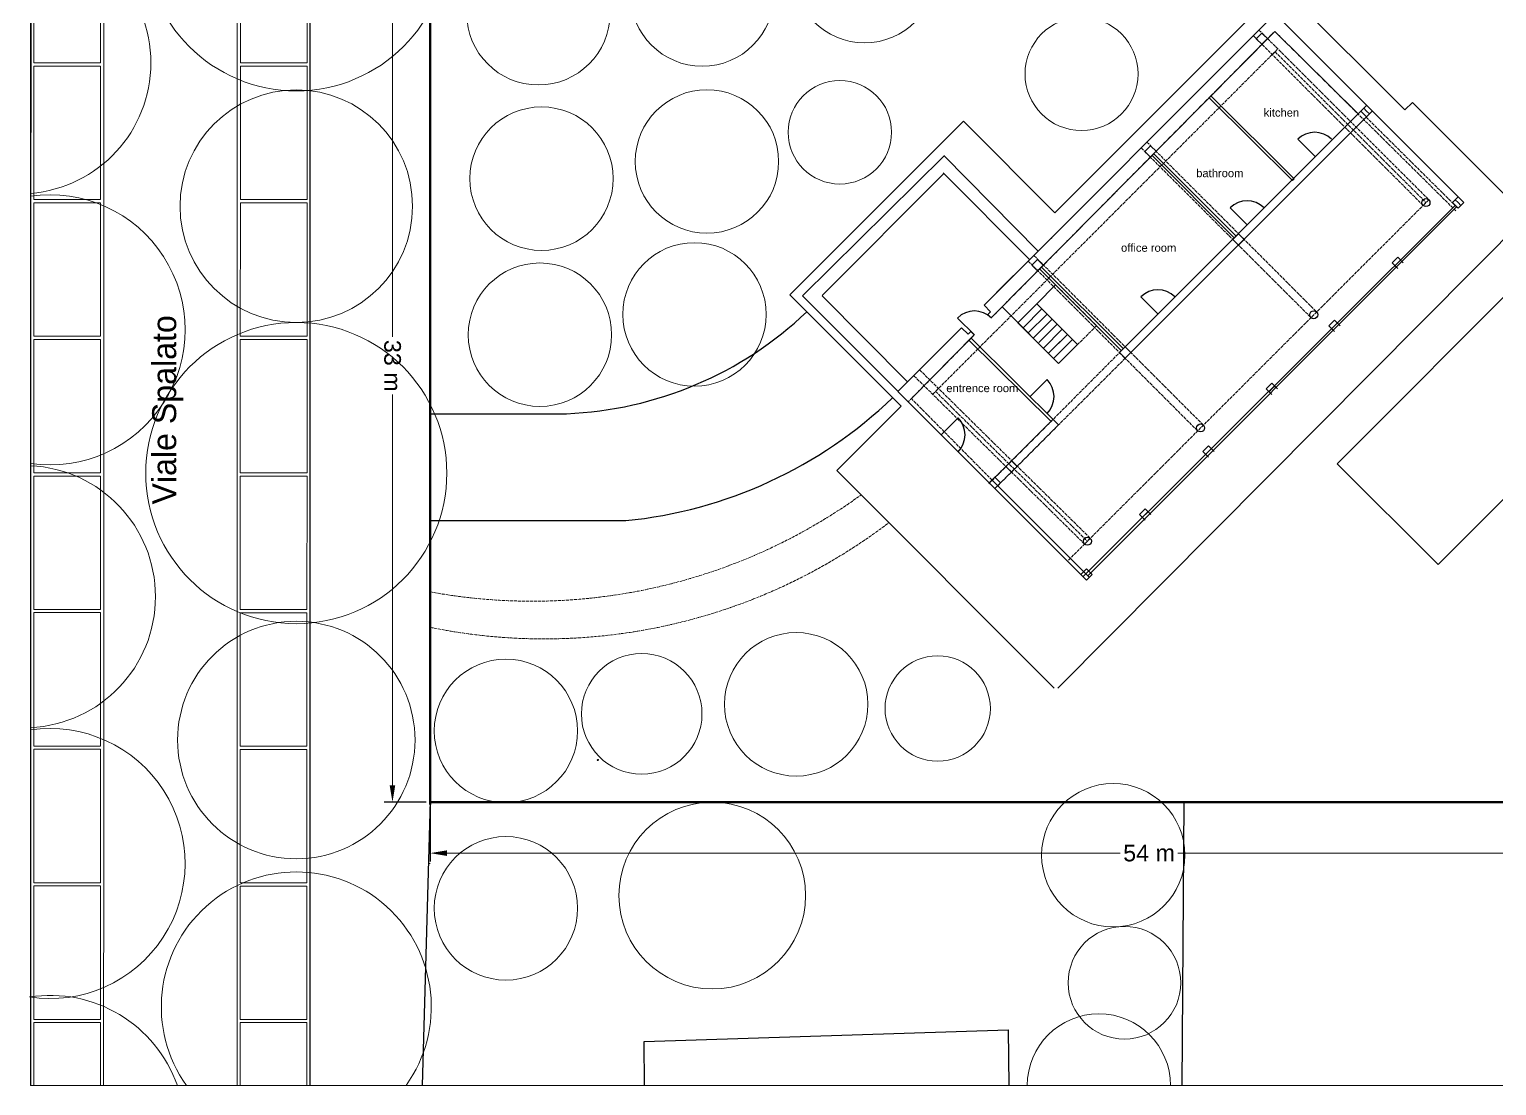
# Model space of a CAD drawing. Header units: millimetres. Extents: x 1777 to 12210, y 718 to 13284.
# Drawn here: x 1777 to 7277, y 718 to 4675 of the extents above; entities that cross this region are included whole.
import ezdxf

# ---------------------------------------------------------------- set-up
doc = ezdxf.new("R2010")
doc.units = ezdxf.units.MM
doc.linetypes.add('-1', pattern=[0])
doc.linetypes.add('ACAD_ISO02W100', pattern=[15, 12, -3])
for name, color, linetype, lineweight in [('0-construction line', 1, 'Continuous', 30), ('Alberi', 84, 'Continuous', 9), ('blabla', 1, 'ACAD_ISO02W100', 9), ('Cartiglio', 8, 'Continuous', 9), ('contorno lotto', 162, 'Continuous', 53), ('Edifici__Null__ 1_ 2_ 3_ 4_ 5_ 6_ 7_ 8_ 9_ 10_ 11_', 250, '-1', 30), ('L2_VISTA', 2, 'Continuous', 25), ('L2_VISTA_SOTTILI', 1, 'Continuous', 9), ('Quote', 8, 'Continuous', 9), ('structural walla', 210, 'ACAD_ISO02W100', 9), ('Testo', 8, 'Continuous', 9)]:
    doc.layers.add(name, color=color, linetype=linetype, lineweight=lineweight)
for name, color, linetype in [('glass', 4, 'Continuous'), ('infissi', 8, 'Continuous'), ('outside flooring', 6, 'Continuous'), ('Recinzioni_', 14, 'Continuous'), ('sectioned walls', 7, 'Continuous')]:
    doc.layers.add(name, color=color, linetype=linetype)
doc.styles.get("Standard").update_dxf_attribs({"font": 'arial.ttf'})
doc.dimstyles.new('ISO-25', dxfattribs={"dimscale": 25, "dimtxt": 2.5, "dimasz": 2.5, "dimexe": 1.25, "dimexo": 0.625, "dimtad": 1, "dimtxsty": 'Standard', "dimcen": 2.5, "dimadec": 0, "dimazin": 0, "dimtfac": 1, "dimtmove": 0, "dimatfit": 3, "dimfxl": 1, "dimlwd": 9, "dimarcsym": 0})

# ---------------------------------------------------------------- blocks, each defined once
blk = doc.blocks.new('*D4')
at = {"layer": 'Defpoints', "color": 0, "transparency": 16777216}
for p in [(3280.1, 1780), (8669.1, 1780), (8669.1, 1589)]:
    blk.add_point(p, dxfattribs=at)
at = {"layer": 'Quote', "color": 0, "lineweight": -2, "transparency": 16777216}
for p, q in [((3280.1, 1764.4), (3280.1, 1557.8)), ((8669.1, 1764.4), (8669.1, 1557.8))]:
    blk.add_line(p, q, dxfattribs=at)
at = {"layer": 'Quote', "color": 0, "lineweight": 9, "transparency": 16777216}
for p, q in [((3342.6, 1589), (5866.5, 1589)), ((8606.6, 1589), (6082.6, 1589))]:
    blk.add_line(p, q, dxfattribs=at)
at = {"layer": 'Quote', "color": 0, "transparency": 16777216}
for points in [[(3342.6, 1599.4), (3342.6, 1578.6), (3280.1, 1589)], [(8606.6, 1599.4), (8606.6, 1578.6), (8669.1, 1589)]]:
    blk.add_solid(points, dxfattribs=at)
at = {"layer": 'Quote', "color": 0, "transparency": 16777216, "insert": (5974.6, 1589), "char_height": 62.5, "attachment_point": 5, "rotation": 0.094}
blk.add_mtext('54 m', dxfattribs=at)
blk = doc.blocks.new('*D6')
at = {"layer": 'Defpoints', "color": 0, "transparency": 16777216}
for p in [(3138.6, 5049.8), (3280.5, 5049.8), (3280.3, 1780)]:
    blk.add_point(p, dxfattribs=at)
at = {"layer": 'Quote', "color": 0, "lineweight": -2, "transparency": 16777216}
for p, q in [((3264.8, 5049.8), (3107.4, 5049.8)), ((3264.7, 1780), (3107.3, 1780))]:
    blk.add_line(p, q, dxfattribs=at)
at = {"layer": 'Quote', "color": 0, "lineweight": 9, "transparency": 16777216}
for p, q in [((3138.6, 4987.3), (3138.6, 3522.9)), ((3138.5, 1842.5), (3138.6, 3306.9))]:
    blk.add_line(p, q, dxfattribs=at)
at = {"layer": 'Quote', "color": 0, "transparency": 16777216}
for points in [[(3128.2, 4987.3), (3149.1, 4987.3), (3138.6, 5049.8)], [(3128.1, 1842.5), (3148.9, 1842.5), (3138.5, 1780)]]:
    blk.add_solid(points, dxfattribs=at)
at = {"layer": 'Quote', "color": 0, "transparency": 16777216, "insert": (3138.6, 3414.9), "char_height": 62.5, "attachment_point": 5, "rotation": 269.9931}
blk.add_mtext('33 m', dxfattribs=at)
blk = doc.blocks.new('TREE-22')
for p, q in [((-3843, 5771), (-3815, 5743)), ((-3841, 5691), (-3831, 5737)), ((-3804, 5841), (-3742, 5781)), ((-3766, 5645), (-3745, 5760)), ((-3728, 5964), (-3593, 5825)), ((-3689, 7075), (-3665, 7115)), ((-3666, 7151), (-3648, 7116)), ((-3649, 6075), (-3458, 5859)), ((-3632, 7007), (-3576, 7109)), ((-3622, 5612), (-3573, 5805)), ((-3606, 7206), (-3567, 7129)), ((-3572, 6973), (-3487, 7103)), ((-3555, 7250), (-3495, 7126)), ((-3550, 6198), (-3305, 5921)), ((-3458, 5625), (-3401, 5850)), ((-3441, 6897), (-3310, 7091)), ((-3439, 7340), (-3340, 7132)), ((-3405, 6230), (-3178, 5973)), ((-3394, 5642), (-3325, 5907)), ((-3321, 7420), (-3195, 7121)), ((-3286, 5668), (-3217, 5930)), ((-3279, 6852), (-3133, 7079)), ((-3265, 6275), (-3033, 6012)), ((-3196, 7494), (-3039, 7122)), ((-3166, 5694), (-3098, 5954)), ((-3104, 6852), (-2954, 7065)), ((-3093, 6324), (-2868, 6052)), ((-3057, 5715), (-2968, 5983)), ((-3051, 7496), (-2895, 7127)), ((-2929, 5754), (-2833, 6021)), ((-2928, 6844), (-2772, 7045)), ((-2908, 6371), (-2729, 6076)), ((-2899, 7501), (-2736, 7114)), ((-2810, 5772), (-2693, 6044)), ((-2746, 6827), (-2570, 7027)), ((-2738, 6408), (-2600, 6108)), ((-2694, 7494), (-2558, 7089)), ((-2691, 5786), (-2578, 6071)), ((-2662, 8742), (-2619, 8763)), ((-2650, 8654), (-2548, 8711)), ((-2623, 8587), (-2459, 8665)), ((-2601, 8794), (-2605, 8754)), ((-2591, 8504), (-2378, 8618)), ((-2591, 6436), (-2461, 6128)), ((-2588, 5797), (-2477, 6077)), ((-2574, 6802), (-2408, 6988)), ((-2564, 8439), (-2312, 8556)), ((-2522, 8808), (-2530, 8722)), ((-2491, 8367), (-2214, 8497)), ((-2455, 8818), (-2471, 8681)), ((-2466, 5806), (-2352, 6095)), ((-2463, 7469), (-2402, 7071)), ((-2449, 6459), (-2318, 6149)), ((-2439, 8296), (-2132, 8445)), ((-2416, 6770), (-2258, 6957)), ((-2381, 8827), (-2403, 8660)), ((-2402, 8201), (-2034, 8368)), ((-2309, 8832), (-2336, 8604)), ((-2315, 5822), (-2201, 6110)), ((-2312, 6478), (-2176, 6158)), ((-2289, 8131), (-1945, 8288)), ((-2283, 7435), (-2254, 7050)), ((-2243, 6728), (-2082, 6915)), ((-2172, 8813), (-2219, 8517)), ((-2194, 8055), (-1851, 8211)), ((-2194, 5826), (-2082, 6110)), ((-2176, 6493), (-2039, 6170)), ((-2140, 7399), (-2112, 7023)), ((-2115, 7991), (-1758, 8127)), ((-2090, 6678), (-1921, 6872)), ((-2028, 8791), (-2087, 8435)), ((-2055, 5827), (-1939, 6113)), ((-2050, 6505), (-1914, 6182)), ((-2027, 7915), (-1648, 8027)), ((-1974, 7347), (-1947, 6987)), ((-1903, 8718), (-1962, 8362)), ((-1929, 6513), (-1789, 6182)), ((-1926, 6633), (-1761, 6824)), ((-1910, 7810), (-1510, 7924)), ((-1902, 5823), (-1787, 6105)), ((-1773, 8636), (-1834, 8267)), ((-1811, 7285), (-1785, 6946)), ((-1801, 6607), (-1636, 6798)), ((-1797, 6519), (-1681, 6200)), ((-1794, 7699), (-1433, 7813)), ((-1762, 5816), (-1642, 6106)), ((-1607, 8522), (-1697, 8151)), ((-1695, 7601), (-1322, 7715)), ((-1687, 6556), (-1541, 6749)), ((-1626, 6522), (-1526, 6196)), ((-1605, 7189), (-1608, 6896)), ((-1589, 5821), (-1472, 6125)), ((-1585, 7485), (-1221, 7597)), ((-1429, 8387), (-1575, 8052)), ((-1559, 6536), (-1427, 6716)), ((-1483, 7372), (-1121, 7481)), ((-1292, 8274), (-1461, 7956)), ((-1452, 6520), (-1389, 6188)), ((-1440, 6519), (-1320, 6673)), ((-1439, 5805), (-1320, 6108)), ((-1394, 7164), (-1416, 6835)), ((-1367, 7236), (-1025, 7348)), ((-1192, 8185), (-1355, 7877)), ((-1247, 7050), (-1314, 6799)), ((-1299, 5786), (-1182, 6098)), ((-1296, 6513), (-1215, 6624)), ((-1291, 6513), (-1267, 6185)), ((-1094, 8092), (-1261, 7777)), ((-1250, 7090), (-910, 7198)), ((-1150, 6944), (-1243, 6773)), ((-1239, 8447), (-1123, 8457)), ((-1235, 8378), (-1079, 8379)), ((-1235, 8300), (-1036, 8302)), ((-1228, 9616), (-1112, 9623)), ((-1227, 8144), (-948, 8148)), ((-1225, 9546), (-1069, 9545)), ((-1225, 9468), (-1026, 9467)), ((-1223, 9235), (-898, 9234)), ((-1220, 9312), (-941, 9312)), ((-1218, 9395), (-984, 9389)), ((-1202, 9700), (-1154, 9701)), ((-1196, 9160), (-856, 9156)), ((-1177, 6505), (-1114, 6592)), ((-1099, 6852), (-1167, 6741)), ((-1165, 5764), (-1060, 6085)), ((-1164, 9094), (-796, 9089)), ((-1137, 8555), (-1157, 8520)), ((-1157, 6965), (-820, 7079)), ((-977, 7974), (-1148, 7651)), ((-1148, 6503), (-1124, 6181)), ((-1124, 9721), (-1145, 9687)), ((-1116, 9024), (-775, 8999)), ((-1059, 8535), (-1102, 8460)), ((-1047, 9700), (-1090, 9626)), ((-1076, 6852), (-754, 6976)), ((-994, 8516), (-1065, 8398)), ((-1063, 8927), (-688, 8899)), ((-1060, 6495), (-1024, 6545)), ((-885, 7874), (-1059, 7544)), ((-982, 9681), (-1054, 9564)), ((-1040, 5741), (-933, 6068)), ((-1015, 7993), (-861, 7993)), ((-909, 9656), (-1012, 9492)), ((-1007, 8816), (-638, 8778)), ((-1003, 6489), (-978, 6155)), ((-992, 6728), (-675, 6849)), ((-855, 8469), (-974, 8273)), ((-844, 9632), (-965, 9437)), ((-961, 8715), (-570, 8675)), ((-782, 9607), (-946, 9369)), ((-752, 7719), (-941, 7436)), ((-919, 5715), (-809, 6051)), ((-917, 8609), (-515, 8544)), ((-793, 8309), (-903, 8145)), ((-712, 9576), (-896, 9309)), ((-880, 7844), (-777, 7838)), ((-672, 7562), (-867, 7326)), ((-866, 8474), (-468, 8420)), ((-639, 9540), (-849, 9235)), ((-834, 8375), (-478, 8325)), ((-805, 6506), (-832, 6145)), ((-735, 8139), (-817, 8016)), ((-610, 9471), (-812, 9178)), ((-801, 8265), (-393, 8207)), ((-801, 6669), (-621, 6738)), ((-635, 7413), (-800, 7242)), ((-795, 5685), (-684, 6025)), ((-765, 8122), (-347, 8060)), ((-755, 7670), (-692, 7664)), ((-615, 7281), (-753, 7182)), ((-547, 9386), (-750, 9092)), ((-735, 7979), (-307, 7916)), ((-684, 7971), (-733, 7898)), ((-719, 6452), (-694, 6114)), ((-544, 7190), (-716, 7048)), ((-714, 7860), (-278, 7806)), ((-695, 7708), (-242, 7649)), ((-478, 9287), (-681, 8991)), ((-673, 5652), (-560, 5996)), ((-663, 7509), (-618, 7503)), ((-636, 7787), (-656, 7758)), ((-649, 7566), (-277, 7517)), ((-399, 9170), (-626, 8888)), ((-618, 7394), (-189, 7364)), ((-600, 7278), (-171, 7248)), ((-585, 6429), (-561, 6087)), ((-314, 9031), (-584, 8794)), ((-580, 7144), (-154, 7114)), ((-566, 7031), (-143, 7000)), ((-554, 5618), (-439, 5968)), ((-551, 6898), (-132, 6868)), ((-245, 8912), (-549, 8684)), ((-540, 6791), (-126, 6761)), ((-530, 6664), (-121, 6637)), ((-191, 8812), (-495, 8583)), ((-418, 6380), (-450, 6068)), ((-446, 6502), (-119, 6479)), ((-131, 8694), (-436, 8464)), ((-77, 8580), (-396, 8340)), ((-5, 8417), (-336, 8210)), ((-321, 4945), (-321, 3251)), ((-321, 3251), (-321, 2)), ((51, 8277), (-290, 8064)), ((95, 8155), (-263, 7931)), ((138, 8026), (-217, 7804)), ((178, 7893), (-177, 7671)), ((226, 7712), (-145, 7509)), ((266, 7531), (-124, 7384)), ((-109, 8583), (293, 8324)), ((298, 7358), (-96, 7228)), ((319, 7217), (-67, 7090)), ((-44, 8772), (312, 8503)), ((334, 7084), (-43, 6959)), ((355, 6813), (-29, 6686)), ((347, 6946), (-24, 6823)), ((360, 6676), (-14, 6553)), ((-7, 8287), (273, 8169)), ((16, 8904), (339, 8660)), ((57, 9043), (379, 8799)), ((77, 8080), (257, 8020)), ((122, 7660), (125, 7657)), ((133, 7914), (248, 7876)), ((144, 4927), (144, 3233)), ((144, 3404), (144, 3354)), ((144, 3241), (144, 3051)), ((144, 3051), (144, 2)), ((144, 1126), (144, 1076)), ((144, 963), (144, 772)), ((387, 6035), (148, 6180)), ((159, 9145), (418, 8950)), ((195, 7799), (430, 7492)), ((231, 7518), (357, 7354)), ((548, 6149), (253, 6328)), ((266, 9240), (443, 9094)), ((266, 7966), (524, 7630)), ((687, 6216), (331, 6432)), ((351, 8121), (623, 7767)), ((358, 6877), (492, 6752)), ((646, 8399), (361, 8249)), ((362, 6754), (436, 6692)), ((367, 7009), (536, 6791)), ((655, 8552), (377, 8426)), ((609, 7172), (379, 7182)), ((381, 9330), (487, 9242)), ((695, 8741), (401, 8618)), ((585, 5649), (410, 5968)), ((423, 7160), (624, 6894)), ((781, 6338), (427, 6553)), ((776, 8913), (428, 8792)), ((433, 8243), (711, 7882)), ((436, 9369), (502, 9312)), ((692, 7270), (458, 7293)), ((724, 9056), (460, 8967)), ((680, 9205), (491, 9142)), ((761, 7369), (494, 7385)), ((504, 9414), (534, 9388)), ((654, 9279), (507, 9229)), ((685, 5743), (521, 6042)), ((635, 9346), (523, 9317)), ((527, 7286), (739, 6998)), ((884, 6463), (531, 6677)), ((584, 9418), (538, 9404)), ((551, 8388), (807, 7996)), ((864, 7468), (554, 7485)), ((968, 6557), (614, 6771)), ((951, 7544), (622, 7591)), ((845, 5764), (655, 6111)), ((673, 7423), (854, 7107)), ((1070, 6666), (716, 6880)), ((722, 8553), (911, 8114)), ((1079, 7694), (723, 7740)), ((996, 5822), (810, 6161)), ((1157, 7821), (815, 7868)), ((1193, 6787), (824, 6990)), ((853, 7578), (1002, 7235)), ((863, 6435), (869, 6324)), ((882, 8673), (1027, 8251)), ((1245, 7978), (925, 8013)), ((1114, 5863), (931, 6197)), ((1333, 6913), (954, 7114)), ((983, 6572), (992, 6353)), ((1006, 8749), (1137, 8366)), ((1033, 7718), (1165, 7367)), ((1339, 8100), (1038, 8151)), ((1256, 5908), (1080, 6229)), ((1090, 6668), (1123, 6377)), ((1117, 8841), (1248, 8459)), ((1506, 7056), (1121, 7263)), ((1477, 8234), (1165, 8297)), ((1196, 7834), (1310, 7476)), ((1422, 5954), (1231, 6270)), ((1655, 7167), (1253, 7372)), ((1254, 6767), (1256, 6404)), ((1259, 8869), (1364, 8562)), ((1641, 8331), (1285, 8426)), ((1327, 7920), (1440, 7567)), ((1801, 7267), (1390, 7479)), ((1401, 8888), (1465, 8667)), ((1604, 5998), (1407, 6313)), ((1677, 8479), (1409, 8553)), ((1457, 6799), (1431, 6435)), ((1469, 8008), (1580, 7660)), ((1724, 8627), (1533, 8680)), ((1960, 7366), (1536, 7585)), ((1547, 8898), (1586, 8766)), ((1594, 8079), (1694, 7732)), ((1745, 8703), (1595, 8744)), ((1653, 6865), (1599, 6456)), ((1615, 8899), (1637, 8815)), ((1821, 6040), (1634, 6344)), ((1767, 8769), (1657, 8807)), ((2101, 7447), (1667, 7674)), ((1695, 8898), (1706, 8860)), ((1764, 8857), (1719, 8871)), ((1860, 6909), (1765, 6474)), ((1767, 8170), (1827, 7811)), ((2004, 6067), (1795, 6387)), ((2287, 7542), (1820, 7771)), ((2030, 6955), (1934, 6487)), ((2176, 6086), (1967, 6411)), ((1971, 8267), (1978, 7893)), ((2428, 7630), (1977, 7865)), ((2199, 6970), (2102, 6500)), ((2135, 8337), (2130, 7971)), ((2359, 6099), (2146, 6431)), ((2560, 7738), (2149, 7959)), ((2343, 6974), (2247, 6531)), ((2270, 8389), (2265, 8036)), ((2517, 6104), (2303, 6443)), ((2658, 7800), (2311, 8040)), ((2401, 8449), (2395, 8079)), ((2527, 6969), (2396, 6531)), ((2742, 7927), (2474, 8116)), ((2719, 6104), (2485, 6452)), ((2556, 8420), (2552, 8131)), ((2762, 6946), (2553, 6528)), ((2837, 8051), (2643, 8187)), ((2874, 6097), (2663, 6455)), ((2688, 8387), (2676, 8194)), ((2881, 8115), (2730, 8221)), ((2961, 6909), (2732, 6528)), ((2761, 8365), (2753, 8228)), ((2826, 8344), (2818, 8257)), ((2924, 8170), (2834, 8243)), ((3059, 6083), (2856, 6452)), ((3105, 6874), (2892, 6518)), ((2901, 8316), (2898, 8276)), ((2952, 8254), (2914, 8282)), ((3190, 6110), (3032, 6443)), ((3242, 6839), (3034, 6493)), ((3355, 6749), (3188, 6470)), ((3326, 6178), (3209, 6431)), ((3460, 6653), (3333, 6461)), ((3432, 6248), (3348, 6429)), ((3488, 6297), (3450, 6429)), ((3535, 6558), (3459, 6444)), ((3607, 6496), (3557, 6426)), ((3605, 6296), (3564, 6405)), ((3658, 6434), (3636, 6402)), ((3671, 6355), (3652, 6399))]:
    blk.add_line(p, q)
for centre, radius, start, end in [((-1625, 496), 5693, 76.710146, 113.1592075), ((-1781, 556), 5578, 76.1868641, 111.9327853), ((-3248, 1444), 5693, 68.0339555, 94.5435701), ((-3419, 1376), 5751, 68.8075768, 92.787359), ((-5404, 3791), 5704, 35.0362609, 61.0891493), ((-5476, 3931), 5618, 30.907611, 59.7535982), ((-2856, 2326), 4665, 63.5512033, 71.0412202), ((-5669, 5061), 5693, 28.2829668, 37.9861272), ((-5761, 5308), 5618, 25.2623478, 35.4200649), ((-5664, 6484), 5546, 358.5020795, 35.8466008), ((-5705, 6292), 5693, 0.7235501, 37.1726116), ((-1677, 4873), 1934, 53.9330815, 73.1909599), ((-2499, 5736), 2211, 29.1666796, 36.9905423), ((-3469, 5007), 3345, 24.2324245, 32.7520967), ((-2514, 5367), 2425, 13.5451201, 36.6239819), ((-2593, 5112), 2277, 355.8026227, 20.2825086), ((-669, 5459), 559, 14.3737245, 66.7859695), ((-1757, 5708), 1497, 11.7600969, 26.6617325), ((512, 3642), 1143, 108.9468821, 137.0805043), ((514, 2163), 1143, 108.9468821, 137.0805043), ((514, -115), 1143, 108.9468821, 137.0805043), ((-2495, 5205), 2284, 359.7973208, 17.8357411), ((-735, 3971), 1143, 66.4735808, 68.7883332), ((482, 4006), 1143, 117.5922284, 134.662442), ((505, 3835), 1143, 108.7159825, 136.3439069), ((-735, 3770), 1143, 39.6968927, 68.7883332), ((-735, 3607), 1143, 39.6968927, 68.7883332), ((522, 3475), 1143, 108.9468821, 137.5772938), ((-735, 3413), 1143, 39.6968927, 68.7883332), ((-729, 3241), 1143, 40.1304109, 69.0864071), ((797, 2248), 1703, 112.5254841, 131.0482828), ((440, 1315), 1068, 106.0003851, 135.4923588), ((-731, 997), 1145, 40.0799867, 69.0141816), ((898, -54), 1788, 114.9247352, 133.0002988), ((507, 78), 1143, 108.7159825, 136.4558164), ((-733, -150), 1143, 39.6968927, 68.8710938), ((524, -282), 1143, 109.3850633, 137.6918213), ((-733, -344), 1143, 39.6968927, 68.8710938), ((-728, -517), 1143, 40.1304109, 69.1690024), ((545, -546), 1228, 117.9366134, 134.8665743), ((513, -653), 1143, 108.7159825, 136.8610921), ((-728, -718), 1143, 40.1304109, 69.1690024), ((-728, -881), 1143, 50.4412913, 69.1690024), ((775, 2352), 1475, 122.9215164, 137.9450846), ((-733, 2493), 1143, 66.4735808, 68.7883332), ((507, 2356), 1143, 108.7159825, 136.3439069), ((-733, 2291), 1143, 39.6968927, 68.7883332), ((-733, 2128), 1143, 39.6968927, 68.7883332), ((524, 1996), 1143, 108.9468821, 137.5772938), ((-733, 1934), 1143, 39.6968927, 68.7883332), ((-728, 1762), 1143, 40.1304109, 69.0864071), ((775, 74), 1475, 122.9215164, 137.9450846), ((-733, 214), 1143, 66.4735808, 68.7883332), ((-733, 13), 1143, 39.6968927, 68.7883332), ((-735, 4181), 1143, 47.1911055, 68.6722618), ((518, 2911), 1143, 108.9468821, 137.0805043), ((612, 616), 1224, 112.3253935, 139.50653), ((428, 4184), 1104, 112.3313131, 132.5655734), ((519, 1432), 1143, 108.9468821, 137.0805043), ((-526, 5533), 545, 43.0621063, 67.4296023), ((544, 3211), 1228, 117.9366134, 134.4019344), ((511, 3104), 1143, 108.7159825, 136.3439069), ((-729, 3039), 1143, 40.1304109, 68.7883332), ((-729, 2876), 1143, 40.1304109, 68.7883332), ((-729, 2682), 1143, 52.6497984, 68.7883332), ((544, 889), 1228, 117.9366134, 134.4019344), ((511, 826), 1143, 108.7159825, 136.3439069), ((-665, 796), 1087, 41.8864868, 71.2745318), ((-729, 598), 1143, 40.1304109, 68.7883332), ((-729, 404), 1143, 52.6497984, 68.7883332), ((545, 1732), 1228, 117.9366134, 134.4019344), ((513, 1625), 1143, 108.7159825, 136.3439069), ((-728, 1560), 1143, 40.1304109, 68.7883332), ((-728, 1397), 1143, 40.1304109, 68.7883332), ((-728, 1203), 1143, 40.2500017, 68.7883332), ((464, 1067), 1154, 115.0797745, 132.0710773), ((-735, 3971), 1143, 39.6968927, 66.4735808), ((-733, 2493), 1143, 39.6968927, 66.4735808), ((-733, 214), 1143, 39.6968927, 66.4735808), ((-3672, 5406), 3575, 8.1041083, 17.6461561), ((519, -846), 1143, 108.9468821, 132.1208484), ((-1251, 5579), 1123, 339.7055985, 0.9495253), ((-86335, 6820), 86216, 359.1877257, 359.680596), ((482, 4006), 1143, 107.5285051, 117.5922284), ((542, 3308), 1143, 110.3770893, 120.1656941), ((542, 986), 1143, 110.3770893, 120.1656941), ((544, 1829), 1143, 110.3770893, 120.1656941), ((544, -449), 1143, 110.3770893, 120.1656941), ((548, 2602), 1143, 110.6741041, 120.1656941), ((-1839, 1447), 2807, 44.9973569, 49.7789257), ((548, 324), 1143, 110.6741041, 120.1656941), ((-1839, -831), 2807, 44.9973569, 49.7789257), ((550, 1124), 1143, 110.6741041, 120.1656941), ((34578, 6756), 34593, 180.6499143, 181.9135348), ((233, 6045), 249, 141.7120194, 166.2514455), ((641, 5519), 650, 141.0723072, 180.4056031), ((1633, 5422), 1638, 173.7223663, 187.634524), ((1499, 5408), 1559, 151.8004927, 164.5787018), ((3686, 5293), 3781, 160.093742, 167.4360702), ((529, -1013), 1143, 109.5982656, 117.5895196), ((2272, 4948), 2277, 167.5247668, 173.5257998), ((-292, 4712), 577, 41.1032674, 58.5750852), ((4654, 2869), 5693, 107.4875411, 144.1909954), ((-735, 4181), 1143, 39.6968927, 47.1911055), ((697, 5398), 650, 136.9887256, 176.3220215), ((4717, 3055), 5536, 108.6861489, 146.0647108), ((943, 5489), 918, 137.5530169, 151.5144646), ((2038, 5087), 1901, 159.1177458, 184.8253407), ((995, 5347), 918, 104.215433, 147.430883), ((5935, 7613), 5693, 161.3055774, 177.8380568), ((4331, 2975), 4933, 142.6416603, 145.5673223), ((5940, 7877), 5618, 163.8716398, 178.1094593), ((5188, 4366), 5693, 127.2580972, 148.4149226), ((5339, 4582), 5618, 129.8241596, 152.2776091), ((832, 5532), 607, 112.3994827, 134.0050811), ((2787, -246), 6705, 82.2853451, 109.0271825), ((2585, -144), 6634, 80.4444979, 105.8841613)]:
    blk.add_arc(centre, radius, start, end)
blk = doc.blocks.new('middle pillars')
at = {"layer": '0-construction line', "color": 0, "lineweight": 0}
for p, q in [((14876.2, -5732.9), (14855, -5754.1)), ((14876.2, -5754.1), (14865.6, -5743.5)), ((14897.4, -5754.1), (14876.2, -5732.9)), ((14876.2, -5754.1), (14886.8, -5764.7)), ((14897.4, -5754.1), (14876.2, -5775.3))]:
    blk.add_line(p, q, dxfattribs=at)

msp = doc.modelspace()

# ---------------------------------------------------------------- linework, layer by layer
for p, q in [((6294.077, 3894.35), (5985.976, 4202.45)), ((5993.04, 4209.308), (6300.157, 3902.437)), ((5624.477, 3717.791), (5564.311, 3777.733)), ((5554.059, 3646.677), (5624.477, 3717.791)), ((5423.506, 3635.698), (5635.638, 3423.566)), ((5515.346, 3608.439), (5554.059, 3646.677)), ((5706.701, 3494.319), (5554.059, 3646.677))]:
    msp.add_line(p, q)
at = {"lineweight": 0}
msp.add_line((5706.701, 3494.319), (5635.638, 3423.566), dxfattribs=at)
msp.add_lwpolyline([(7779.123, 3390.825), (7058.31, 2670.012), (6680.148, 3048.173), (7400.961, 3768.986)], close=True, dxfattribs=at)
at = {"layer": '0-construction line', "color": 175, "linetype": 'ACAD_ISO02W100', "lineweight": 0, "true_color": 0x4554a5}
for p, q in [((6446.809, 4591.601), (5174.145, 3318.927)), ((6446.779, 4591.601), (7012.614, 4026.277)), ((5672.661, 2686.931), (7012.613, 4026.279)), ((5174.147, 3318.918), (5743.458, 2757.696))]:
    msp.add_line(p, q, dxfattribs=at)
at = {"layer": '0-construction line', "color": 0, "lineweight": 0}
for p, q in [((6768.689, 4369.054), (5863.968, 3464.223)), ((6789.896, 4347.847), (5885.11, 3442.988)), ((6802.789, 4360.733), (6802.786, 4360.736)), ((5407.59, 2965.431), (5418.196, 2976.038))]:
    msp.add_line(p, q, dxfattribs=at)
for points in [[(5356.109, 3642.434), (6446.951, 4733.277), (7154.034, 4026.183), (7132.822, 4004.97)], [(5739.845, 2611.956), (5032.738, 3319.063), (5271.256, 3557.581)]]:
    msp.add_lwpolyline(points, dxfattribs=at)
at = {"layer": 'Alberi', "lineweight": 5}
for centre, radius in [((2778.119, 5012.72), 567.878), ((4908.344, 4893.635), 268.748), ((4299.862, 4805.939), 268.748), ((3685.53, 4735.782), 268.748), ((5721.561, 4508.298), 211.912), ((4815.513, 4289.828), 193.951), ((2778.119, 4012.72), 435.805), ((4317.415, 4180.375), 268.748), ((3697.231, 4116.065), 268.748), ((4270.608, 3607.429), 268.748), ((3691.38, 3531.425), 268.748), ((2778.119, 3012.72), 564.195), ((2778.119, 2012.72), 444.977), ((4651.913, 2146.501), 268.748), ((3563.834, 2046.846), 268.748), ((4072.726, 2110.686), 226.011), ((5182.283, 2130.992), 197.389), ((5840.299, 1581.249), 268.748), ((4337.171, 1430.141), 349.883), ((3563.834, 1382.16), 268.748), ((5882.349, 1103.242), 211.104)]:
    msp.add_circle(centre, radius, dxfattribs=at)
for centre, radius, start, end in [((1742.38, 4549.947), 490.487, 274.597733, 85.402267), ((1855.158, 3549.947), 506.004, 261.652431, 98.347569), ((1759.08, 2549.947), 491.185, 272.639255, 87.360745), ((1855.158, 1549.947), 506.004, 261.164908, 98.347569), ((2778.119, 1012.72), 506.004, 324.374106, 215.625894), ((1855.158, 549.947), 506.004, 19.394727, 98.835092), ((5786.67, 717.977), 268.748, 0, 180)]:
    msp.add_arc(centre, radius, start, end, dxfattribs=at)
at = {"layer": 'blabla', "color": 1, "linetype": 'ACAD_ISO02W100', "lineweight": 0}
for p, q in [((5624.477, 3717.791), (5777.763, 3565.073)), ((5777.763, 3565.073), (5706.701, 3494.319))]:
    msp.add_line(p, q, dxfattribs=at)
at = {"layer": 'Cartiglio'}
msp.add_lwpolyline([(1781.698, 717.977), (10191.698, 717.977), (10191.698, 6657.977), (1781.698, 6657.977)], close=True, dxfattribs=at)
at = {"layer": 'contorno lotto'}
for p, q in [((3280.074, 1771.178), (3280.468, 5049.79)), ((3280.074, 1771.178), (3280.468, 5049.79)), ((8669.102, 1780.024), (3280.075, 1780.024)), ((8669.102, 1780.024), (3280.075, 1780.024))]:
    msp.add_line(p, q, dxfattribs=at)
at = {"layer": 'Edifici__Null__ 1_ 2_ 3_ 4_ 5_ 6_ 7_ 8_ 9_ 10_ 11_', "color": 250, "linetype": '-1', "ltscale": 0.07598}
for points in [[(4083.836, 717.977), (4081.917, 883.301), (5446.917, 926.301), (5449.092, 717.977)], [(4083.837, 717.821), (4081.917, 883.301), (5446.917, 926.301), (5449.094, 717.821)]]:
    msp.add_lwpolyline(points, dxfattribs=at)
at = {"layer": 'glass', "color": 0, "lineweight": 0}
for p, q in [((5382.89, 3594.44), (6445.411, 4667.73)), ((6376.264, 4640.558), (6397.791, 4661.737)), ((6397.477, 4619.345), (6376.264, 4640.558)), ((6418.711, 4640.823), (6397.477, 4619.345)), ((6397.791, 4661.737), (6418.711, 4640.823)), ((6445.58, 4667.985), (6758.049, 4358.405)), ((6199.945, 4419.129), (6511.807, 4108.886)), ((6518.878, 4115.957), (6206.368, 4426.261)), ((5958.33, 4218.324), (5979.856, 4239.503)), ((5979.856, 4239.503), (6000.776, 4218.589)), ((5207.122, 4201.331), (4675.724, 3677.447)), ((5558.681, 3845.007), (5205.581, 4202.892)), ((5979.543, 4197.111), (5958.33, 4218.324)), ((6000.776, 4218.589), (5979.543, 4197.111)), ((5203.341, 4137.286), (5526.746, 3813.206)), ((7153.969, 4026.202), (7154.011, 4026.159)), ((6288.235, 3888.426), (6309.762, 3909.605)), ((6309.762, 3909.605), (6331.008, 3888.365)), ((6309.448, 3867.213), (6288.235, 3888.426)), ((6331.002, 3888.368), (6309.448, 3867.213)), ((5535.371, 3792.193), (5556.898, 3813.371)), ((5556.898, 3813.371), (5578.144, 3792.131)), ((5556.584, 3770.979), (5535.371, 3792.193)), ((5578.138, 3792.134), (5556.584, 3770.979)), ((4675.724, 3677.447), (5031.307, 3320.53)), ((4749.193, 3676.59), (5068.602, 3354.774)), ((5083.606, 3292.122), (5319.571, 3530.479)), ((5864.006, 3464.163), (5885.533, 3485.341)), ((5885.533, 3485.341), (5906.779, 3464.101)), ((5863.363, 3464.83), (5886.798, 3441.293)), ((5885.219, 3442.95), (5864.006, 3464.163)), ((5906.773, 3464.105), (5885.219, 3442.95)), ((5437.659, 3037.855), (5459.186, 3059.034)), ((5458.872, 3016.642), (5437.659, 3037.855)), ((5480.426, 3037.797), (5458.872, 3016.642)), ((5459.186, 3059.034), (5480.432, 3037.793))]:
    msp.add_line(p, q, dxfattribs=at)
at = {"layer": 'glass', "color": 52, "linetype": 'ACAD_ISO02W100', "lineweight": 0, "true_color": 0xc8c92d}
for p, q in [((7002, 4015.673), (6365.266, 4651.817)), ((6386.581, 4672.967), (7023.225, 4036.879)), ((6436.173, 4580.976), (6457.398, 4602.201)), ((5966.297, 4253.234), (6602.952, 3616.472)), ((5945.134, 4231.082), (6581.567, 3595.422)), ((7023.225, 4036.879), (7002, 4015.673)), ((5521.648, 3807.193), (6158.055, 3169.594)), ((5543.694, 3827.472), (6178.406, 3192.555)), ((5732.866, 2746.973), (5092.012, 3378.566)), ((5114.377, 3399.806), (5754.511, 2768.436)), ((5163.522, 3308.09), (5184.79, 3329.657)), ((5754.511, 2768.436), (5732.866, 2746.973))]:
    msp.add_line(p, q, dxfattribs=at)
at = {"layer": 'glass', "color": 0, "linetype": 'ACAD_ISO02W100', "lineweight": 0}
for p, q in [((6511.807, 4108.886), (6518.878, 4115.957)), ((5590.415, 3875.7), (5622.235, 3907.52)), ((5607.139, 3206.769), (5396.107, 2996.377)), ((5418.195, 2976.022), (5634.961, 3193.215)), ((5614.405, 3213.654), (5607.334, 3206.583)), ((5386.075, 2986.435), (5379.004, 2993.506))]:
    msp.add_line(p, q, dxfattribs=at)
at = {"layer": 'glass', "color": 4, "lineweight": 0}
msp.add_line((7122.16, 4015.583), (5727.498, 2625.679), dxfattribs=at)
at = {"layer": 'glass', "color": 4, "linetype": 'Continuous', "lineweight": 0}
msp.add_line((5745.124, 2627.893), (7127.52, 4010.264), dxfattribs=at)
at = {"layer": 'glass', "color": 0, "linetype": 'Continuous', "lineweight": 0}
for p, q in [((5607.341, 3206.576), (5299.368, 3510.558)), ((5307.928, 3518.387), (5634.964, 3193.212))]:
    msp.add_line(p, q, dxfattribs=at)
at = {"layer": 'glass', "color": 143, "linetype": 'ACAD_ISO02W100', "lineweight": 0, "true_color": 0x7aafdf}
for p, q in [((5373.552, 2972.477), (5864.032, 3464.316)), ((5885.112, 3442.984), (5396.867, 2955.122))]:
    msp.add_line(p, q, dxfattribs=at)
at = {"layer": 'glass', "lineweight": 0}
msp.add_line((5729.13, 2643.829), (5407.558, 2965.446), dxfattribs=at)
at = {"layer": 'glass', "color": 215, "linetype": 'ACAD_ISO02W100', "lineweight": 0, "true_color": 0xa953a0}
for centre, radius, start, end in [((3662.192, 4640.646), 2107.753, 259.557647, 305.824039), ((3707.505, 4524.962), 2133.316, 258.444189, 307.28042)]:
    msp.add_arc(centre, radius, start, end, dxfattribs=at)
at = {"layer": 'infissi'}
for p, q in [((6595.315, 4199.911), (6531.676, 4263.551)), ((6341.919, 3942.891), (6278.28, 4006.531)), ((5402.562, 3689.315), (5466.201, 3752.955)), ((6007.618, 3609.615), (5943.979, 3673.255)), ((5319.78, 3530.331), (5256.14, 3593.971)), ((5528.397, 3299.481), (5592.036, 3363.12)), ((5194.814, 3156.413), (5258.454, 3220.053))]:
    msp.add_line(p, q, dxfattribs=at)
for centre, start, end in [((6595.315, 4199.911), 45, 135), ((6341.919, 3942.891), 45, 135), ((6007.618, 3609.615), 45, 135), ((5319.78, 3530.331), 45, 135), ((5528.397, 3299.481), 315, 45), ((5194.814, 3156.413), 315, 45)]:
    msp.add_arc(centre, 90, start, end, dxfattribs=at)
at = {"layer": 'L2_VISTA'}
msp.add_line((1782.457, 4959.137), (1782.407, 4537.947), dxfattribs=at)
for points in [[(2830.345, 4025.79), (2830.468, 5049.844)], [(1782.408, 4549.947), (1782.345, 4025.947)], [(1782.347, 4037.947), (1782.284, 3513.947)], [(2830.284, 3513.79), (2830.347, 4037.79)], [(1782.285, 3525.947), (1782.222, 3001.947)], [(2830.222, 3001.79), (2830.285, 3525.79)], [(1782.224, 3013.947), (1782.161, 2489.947)], [(2830.161, 2489.79), (2830.224, 3013.79)], [(1782.162, 2501.947), (1782.099, 1977.947)], [(2830.099, 1977.79), (2830.099, 1977.79), (2830.162, 2501.79)], [(1782.101, 1989.947), (1782.101, 1989.947), (1782.038, 1465.947)], [(2830.038, 1465.79), (2830.101, 1989.79)], [(1782.039, 1477.947), (1781.976, 953.947)], [(2829.948, 717.977), (2830.039, 1477.79)], [(1781.978, 965.947), (1781.948, 717.977)]]:
    msp.add_lwpolyline(points, dxfattribs=at)
at = {"layer": 'L2_VISTA_SOTTILI'}
for p, q in [((2056.407, 4537.947), (2056.47, 5061.947)), ((1794.408, 4549.947), (1794.468, 5049.947)), ((2044.408, 4549.947), (2044.468, 5049.947)), ((2044.408, 4549.947), (2044.468, 5049.947)), ((2568.408, 4549.79), (2568.468, 5049.79)), ((2818.408, 4549.79), (2818.468, 5049.79)), ((2818.408, 4549.79), (2818.468, 5049.79)), ((1794.347, 4037.947), (1794.407, 4537.947)), ((2044.347, 4037.947), (2044.407, 4537.947)), ((2044.347, 4037.947), (2044.407, 4537.947)), ((2568.347, 4037.79), (2568.407, 4537.79)), ((2818.347, 4037.79), (2818.407, 4537.79)), ((2818.347, 4037.79), (2818.407, 4537.79)), ((1794.285, 3525.947), (1794.345, 4025.947)), ((2044.285, 3525.947), (2044.345, 4025.947)), ((2044.285, 3525.947), (2044.345, 4025.947)), ((2568.285, 3525.79), (2568.345, 4025.79)), ((2818.285, 3525.79), (2818.345, 4025.79)), ((2818.285, 3525.79), (2818.345, 4025.79)), ((1794.224, 3013.947), (1794.284, 3513.947)), ((2044.224, 3013.947), (2044.284, 3513.947)), ((2044.224, 3013.947), (2044.284, 3513.947)), ((2568.224, 3013.79), (2568.284, 3513.79)), ((2818.224, 3013.79), (2818.284, 3513.79)), ((2818.224, 3013.79), (2818.284, 3513.79)), ((1794.162, 2501.947), (1794.222, 3001.947)), ((2044.162, 2501.947), (2044.222, 3001.947)), ((2044.162, 2501.947), (2044.222, 3001.947)), ((2568.162, 2501.79), (2568.222, 3001.79)), ((2818.162, 2501.79), (2818.222, 3001.79)), ((2818.162, 2501.79), (2818.222, 3001.79)), ((1794.101, 1989.947), (1794.161, 2489.947)), ((2044.101, 1989.947), (2044.161, 2489.947)), ((2044.101, 1989.947), (2044.161, 2489.947)), ((2568.101, 1989.79), (2568.161, 2489.79)), ((2818.101, 1989.79), (2818.161, 2489.79)), ((2818.101, 1989.79), (2818.161, 2489.79)), ((1794.039, 1477.947), (1794.099, 1977.947)), ((2044.039, 1477.947), (2044.099, 1977.947)), ((2044.039, 1477.947), (2044.099, 1977.947)), ((2568.039, 1477.79), (2568.099, 1977.79)), ((2818.039, 1477.79), (2818.099, 1977.79)), ((2818.039, 1477.79), (2818.099, 1977.79)), ((1793.978, 965.947), (1794.038, 1465.947)), ((2043.978, 965.947), (2044.038, 1465.947)), ((2043.978, 965.947), (2044.038, 1465.947)), ((2567.977, 965.79), (2568.038, 1465.79)), ((2817.977, 965.79), (2818.038, 1465.79)), ((2817.977, 965.79), (2818.038, 1465.79)), ((1794.009, 717.977), (1794.038, 953.947)), ((2044.009, 717.977), (2044.038, 953.947)), ((2044.009, 717.977), (2044.038, 953.947)), ((2567.948, 717.977), (2567.976, 953.79)), ((2817.948, 717.977), (2817.976, 953.79)), ((2817.948, 717.977), (2817.976, 953.79))]:
    msp.add_line(p, q, dxfattribs=at)
for points in [[(2830.47, 5061.79), (2556.47, 5061.79), (2556.407, 4537.79)], [(1794.468, 5049.947), (1794.408, 4549.947)], [(2568.468, 5049.79), (2568.408, 4549.79)], [(1794.407, 4537.947), (1794.347, 4037.947)], [(1794.407, 4537.947), (2044.407, 4537.947)], [(2044.407, 4537.947), (1794.407, 4537.947)], [(2044.407, 4537.947), (1794.407, 4537.947)], [(2044.408, 4549.947), (1794.408, 4549.947)], [(2044.408, 4549.947), (1794.408, 4549.947)], [(2044.408, 4549.947), (1794.408, 4549.947)], [(2056.345, 4025.947), (2056.408, 4549.947)], [(2556.408, 4549.79), (2556.345, 4025.79)], [(2568.407, 4537.79), (2568.347, 4037.79)], [(2568.407, 4537.79), (2818.407, 4537.79)], [(2818.407, 4537.79), (2568.407, 4537.79)], [(2818.407, 4537.79), (2568.407, 4537.79)], [(2818.408, 4549.79), (2568.408, 4549.79)], [(2818.408, 4549.79), (2568.408, 4549.79)], [(2818.408, 4549.79), (2568.408, 4549.79)], [(1794.345, 4025.947), (1794.285, 3525.947)], [(1794.345, 4025.947), (2044.345, 4025.947)], [(2044.345, 4025.947), (1794.345, 4025.947)], [(2044.345, 4025.947), (1794.345, 4025.947)], [(2044.347, 4037.947), (1794.347, 4037.947)], [(2044.347, 4037.947), (1794.347, 4037.947)], [(2044.347, 4037.947), (1794.347, 4037.947)], [(2056.284, 3513.947), (2056.347, 4037.947)], [(2556.347, 4037.79), (2556.284, 3513.79)], [(2568.345, 4025.79), (2568.285, 3525.79)], [(2568.345, 4025.79), (2818.345, 4025.79)], [(2818.345, 4025.79), (2568.345, 4025.79)], [(2818.345, 4025.79), (2568.345, 4025.79)], [(2818.347, 4037.79), (2568.347, 4037.79)], [(2818.347, 4037.79), (2568.347, 4037.79)], [(2818.347, 4037.79), (2568.347, 4037.79)], [(2044.285, 3525.947), (1794.285, 3525.947)], [(2044.285, 3525.947), (1794.285, 3525.947)], [(2044.285, 3525.947), (1794.285, 3525.947)], [(2056.222, 3001.947), (2056.285, 3525.947)], [(2556.285, 3525.79), (2556.222, 3001.79)], [(2818.285, 3525.79), (2568.285, 3525.79)], [(2818.285, 3525.79), (2568.285, 3525.79)], [(2818.285, 3525.79), (2568.285, 3525.79)], [(1794.284, 3513.947), (1794.224, 3013.947)], [(1794.284, 3513.947), (2044.284, 3513.947)], [(2044.284, 3513.947), (1794.284, 3513.947)], [(2044.284, 3513.947), (1794.284, 3513.947)], [(2568.284, 3513.79), (2568.224, 3013.79)], [(2568.284, 3513.79), (2818.284, 3513.79)], [(2818.284, 3513.79), (2568.284, 3513.79)], [(2818.284, 3513.79), (2568.284, 3513.79)], [(1794.222, 3001.947), (1794.162, 2501.947)], [(1794.222, 3001.947), (2044.222, 3001.947)], [(2044.222, 3001.947), (1794.222, 3001.947)], [(2044.222, 3001.947), (1794.222, 3001.947)], [(2044.224, 3013.947), (1794.224, 3013.947)], [(2044.224, 3013.947), (1794.224, 3013.947)], [(2044.224, 3013.947), (1794.224, 3013.947)], [(2056.161, 2489.947), (2056.224, 3013.947)], [(2556.224, 3013.79), (2556.161, 2489.79)], [(2568.222, 3001.79), (2568.162, 2501.79)], [(2568.222, 3001.79), (2818.222, 3001.79)], [(2818.222, 3001.79), (2568.222, 3001.79)], [(2818.222, 3001.79), (2568.222, 3001.79)], [(2818.224, 3013.79), (2568.224, 3013.79)], [(2818.224, 3013.79), (2568.224, 3013.79)], [(2818.224, 3013.79), (2568.224, 3013.79)], [(1794.161, 2489.947), (1794.101, 1989.947)], [(1794.161, 2489.947), (2044.161, 2489.947)], [(2044.161, 2489.947), (1794.161, 2489.947)], [(2044.161, 2489.947), (1794.161, 2489.947)], [(2044.162, 2501.947), (1794.162, 2501.947)], [(2044.162, 2501.947), (1794.162, 2501.947)], [(2044.162, 2501.947), (1794.162, 2501.947)], [(2056.099, 1977.947), (2056.099, 1977.947), (2056.162, 2501.947)], [(2556.162, 2501.79), (2556.099, 1977.79)], [(2568.161, 2489.79), (2568.101, 1989.79)], [(2568.161, 2489.79), (2818.161, 2489.79)], [(2818.161, 2489.79), (2568.161, 2489.79)], [(2818.161, 2489.79), (2568.161, 2489.79)], [(2818.162, 2501.79), (2568.162, 2501.79)], [(2818.162, 2501.79), (2568.162, 2501.79)], [(2818.162, 2501.79), (2568.162, 2501.79)], [(2044.101, 1989.947), (1794.101, 1989.947)], [(2044.101, 1989.947), (1794.101, 1989.947)], [(2044.101, 1989.947), (1794.101, 1989.947)], [(2056.038, 1465.947), (2056.101, 1989.947)], [(2556.101, 1989.79), (2556.101, 1989.79), (2556.038, 1465.79)], [(2818.101, 1989.79), (2568.101, 1989.79)], [(2818.101, 1989.79), (2568.101, 1989.79)], [(2818.101, 1989.79), (2568.101, 1989.79)], [(1794.099, 1977.947), (1794.039, 1477.947)], [(1794.099, 1977.947), (2044.099, 1977.947)], [(2044.099, 1977.947), (1794.099, 1977.947)], [(2044.099, 1977.947), (1794.099, 1977.947)], [(2568.099, 1977.79), (2568.039, 1477.79)], [(2568.099, 1977.79), (2818.099, 1977.79)], [(2818.099, 1977.79), (2568.099, 1977.79)], [(2818.099, 1977.79), (2568.099, 1977.79)], [(1794.038, 1465.947), (1793.978, 965.947)], [(1794.038, 1465.947), (2044.038, 1465.947)], [(2044.038, 1465.947), (1794.038, 1465.947)], [(2044.038, 1465.947), (1794.038, 1465.947)], [(2044.039, 1477.947), (1794.039, 1477.947)], [(2044.039, 1477.947), (1794.039, 1477.947)], [(2044.039, 1477.947), (1794.039, 1477.947)], [(2055.976, 953.947), (2056.039, 1477.947)], [(2556.039, 1477.79), (2555.976, 953.79)], [(2568.038, 1465.79), (2567.977, 965.79)], [(2568.038, 1465.79), (2818.038, 1465.79)], [(2818.038, 1465.79), (2568.038, 1465.79)], [(2818.038, 1465.79), (2568.038, 1465.79)], [(2818.039, 1477.79), (2568.039, 1477.79)], [(2818.039, 1477.79), (2568.039, 1477.79)], [(2818.039, 1477.79), (2568.039, 1477.79)], [(2043.978, 965.947), (1793.978, 965.947)], [(2043.978, 965.947), (1793.978, 965.947)], [(2043.978, 965.947), (1793.978, 965.947)], [(1794.038, 953.947), (1794.009, 717.977)], [(1794.038, 953.947), (2044.038, 953.947)], [(2044.038, 953.947), (1794.038, 953.947)], [(2044.038, 953.947), (1794.038, 953.947)], [(2055.948, 717.977), (2055.978, 965.947)], [(2555.977, 965.79), (2555.948, 717.977)], [(2567.976, 953.79), (2567.948, 717.977)], [(2567.976, 953.79), (2817.976, 953.79)], [(2817.976, 953.79), (2567.976, 953.79)], [(2817.976, 953.79), (2567.976, 953.79)], [(2817.977, 965.79), (2567.977, 965.79)], [(2817.977, 965.79), (2567.977, 965.79)], [(2817.977, 965.79), (2567.977, 965.79)]]:
    msp.add_lwpolyline(points, dxfattribs=at)
at = {"layer": 'outside flooring'}
for p, q in [((6469.986, 4836.724), (5621.458, 3988.196)), ((6933.141, 4373.569), (6469.986, 4836.724)), ((6961.425, 4401.853), (6933.141, 4373.569)), ((7389.225, 3974.053), (6961.425, 4401.853)), ((5278.511, 4331.142), (4627.973, 3680.604)), ((5621.458, 3988.196), (5278.511, 4331.142)), ((5632.154, 2206.771), (7389.225, 3974.053)), ((4627.973, 3680.604), (5045.166, 3263.411)), ((3280.47, 2785.104), (3280.47, 3285.104)), ((4804.75, 3022.995), (5045.166, 3263.411)), ((3275.939, 3235.31), (3790.884, 3235.31)), ((5618.759, 2206.771), (4804.75, 3022.995)), ((3284.308, 2834.957), (4012.914, 2834.957))]:
    msp.add_line(p, q, dxfattribs=at)
for centre, radius, start, end in [((3733.412, 4624.663), 1390.541, 272.368767, 313.55771), ((3848.611, 4509.464), 1682.548, 275.603951, 313.80806)]:
    msp.add_arc(centre, radius, start, end, dxfattribs=at)
at = {"layer": 'Recinzioni_', "color": 14, "linetype": '-1', "ltscale": 0.18995}
for p, q in [((3280.47, 1785.104), (3250.162, 717.821)), ((3280.47, 1785.104), (3250.166, 717.977)), ((6104.482, 1780.024), (6097.84, 717.821)), ((6104.482, 1780.024), (6097.841, 717.977))]:
    msp.add_line(p, q, dxfattribs=at)
at = {"layer": 'sectioned walls'}
for p, q in [((4749.234, 3678.633), (5205.611, 4135.01)), ((5564.267, 3777.784), (5871.043, 3471.007)), ((5571.338, 3784.855), (5878.305, 3477.888)), ((5356.086, 3642.456), (5380.835, 3617.708)), ((5370.229, 3607.101), (5380.835, 3617.708)), ((5373.764, 3603.565), (5370.229, 3607.101)), ((5373.764, 3603.565), (5382.905, 3594.425)), ((5271.234, 3557.603), (5295.982, 3532.855)), ((5306.589, 3543.461), (5295.982, 3532.855)), ((5310.124, 3539.926), (5306.589, 3543.461)), ((5310.124, 3539.926), (5319.597, 3530.454))]:
    msp.add_line(p, q, dxfattribs=at)
at = {"layer": 'sectioned walls', "lineweight": 0}
for p, q in [((5483.041, 3576.204), (5553.72, 3647.015)), ((5553.72, 3647.015), (5573.003, 3627.804)), ((5635.638, 3423.566), (5483.186, 3576.349)), ((5573.003, 3627.804), (5502.201, 3557.003)), ((5521.359, 3537.845), (5592.094, 3608.712)), ((5611.288, 3589.59), (5540.451, 3518.753)), ((5573.003, 3627.804), (5611.288, 3589.59)), ((5611.288, 3589.59), (5649.163, 3551.715)), ((5561.567, 3502.047), (5630.38, 3570.498)), ((5649.198, 3551.75), (5578.326, 3480.878)), ((5597.484, 3461.72), (5668.29, 3532.658)), ((5649.163, 3551.715), (5687.413, 3513.465)), ((5687.466, 3513.518), (5616.576, 3442.628)), ((5706.587, 3494.207), (5635.638, 3423.566)), ((5687.413, 3513.465), (5706.587, 3494.207))]:
    msp.add_line(p, q, dxfattribs=at)
at = {"layer": 'sectioned walls', "color": 5, "lineweight": 0}
for p, q in [((5592.094, 3608.712), (5573.003, 3627.804)), ((5630.38, 3570.498), (5611.288, 3589.59)), ((5668.29, 3532.658), (5649.198, 3551.75)), ((5641.522, 3505.758), (5597.484, 3461.72)), ((5647.407, 3473.384), (5687.466, 3513.518))]:
    msp.add_line(p, q, dxfattribs=at)
at = {"layer": 'sectioned walls'}
for centre in [(7012.611, 4026.278), (6591.969, 3606.237), (6167.707, 3181.977), (5743.442, 2757.712)]:
    msp.add_circle(centre, 15, dxfattribs=at)
at = {"layer": 'structural walla', "lineweight": 0}
for p, q in [((6445.577, 4667.985), (5382.888, 3594.441)), ((7124.946, 3994.934), (6445.577, 4667.985)), ((5319.572, 3530.478), (5071.661, 3280.035)), ((5386.213, 2986.351), (5083.899, 3291.89))]:
    msp.add_line(p, q, dxfattribs=at)
at = {"layer": 'structural walla', "color": 5, "lineweight": 0}
msp.add_line((6788.346, 4346.21), (7132.806, 4004.983), dxfattribs=at)
at = {"layer": 'Testo', "lineweight": 5}
for points in [[(3280.468, 4549.79), (3280.408, 4549.79)], [(3280.468, 4049.79), (3280.348, 4049.79)], [(3280.468, 3549.79), (3280.288, 3549.79)], [(3280.468, 3049.79), (3280.228, 3049.79)], [(3280.468, 2549.79), (3280.168, 2549.79)], [(3280.468, 2049.79), (3280.108, 2049.79)], [(3280.468, 1549.79), (3273.787, 1549.79)]]:
    msp.add_lwpolyline(points, dxfattribs=at)

# ---------------------------------------------------------------- block references
at = {"xscale": 0.0005380434782608757, "yscale": 0.0005380434782608757, "zscale": 0.0005380434782608757}
msp.add_blockref('TREE-22', (3908.886, 1934.819), dxfattribs=at)
at = {"layer": '0-construction line', "color": 0, "lineweight": 0, "rotation": 180}
msp.add_blockref('middle pillars', (21666.085, -1385.066), dxfattribs=at)
at = {"layer": '0-construction line', "color": 0, "lineweight": 0}
msp.add_blockref('middle pillars', (-9479.205, 8730.15), dxfattribs=at)
at = {"layer": 'glass', "color": 0, "lineweight": 0, "rotation": 89.99999999999999}
for p in [(1152.347, -11075.583), (915.969, -11311.277), (680.902, -11547.845), (443.107, -11782.457), (206.322, -12018.405)]:
    msp.add_blockref('middle pillars', p, dxfattribs=at)
at = {"layer": 'structural walla', "color": 0, "lineweight": 0, "xscale": -1, "rotation": 90.0431127985216}
msp.add_blockref('middle pillars', (1367.51, 18898.017), dxfattribs=at)
at = {"layer": 'structural walla', "color": 0, "lineweight": 0}
msp.add_blockref('middle pillars', (-9136.367, 8387.306), dxfattribs=at)

# ---------------------------------------------------------------- texts
at = {"layer": 'glass', "color": 0, "linetype": 'ACAD_ISO02W100', "lineweight": 0, "char_height": 30, "attachment_point": 1}
for s, width, insert in [('kitchen', 377.34065, (6404.425, 4378.587)), ('bathroom', 568.42356, (6151.259, 4151.585)), ('office room', 568.42356, (5869.396, 3872.187)), ('entrence room', 567.98381, (5214.452, 3346.191))]:
    msp.add_mtext_dynamic_manual_height_columns(s, width=width, gutter_width=12.5, heights=[0], dxfattribs=dict(at, insert=insert))
at = {"layer": 'Testo', "insert": (2237.825, 2895.234), "char_height": 90, "attachment_point": 1, "rotation": 90}
msp.add_mtext_dynamic_manual_height_columns('{\\fAntipasto Pro|b0|i0|c0|p0;Viale Spalato}', width=1754.67663, gutter_width=1, heights=[0], dxfattribs=at)

# ---------------------------------------------------------------- dimensions: what is measured, and where the dimension line sits
at = {"layer": 'Quote'}
dim = msp.add_aligned_dim(p1=(3280.325, 1780.024), p2=(3280.468, 5049.79), distance=141.822, text='33 m', dimstyle='ISO-25', dxfattribs=at)
dim.commit()
dim.dimension.update_dxf_attribs({"geometry": '*D6', "text_midpoint": (3138.575, 3414.913), "text_rotation": 269.993115})
dim = msp.add_linear_dim(base=(8669.102, 1589.015), p1=(3280.075, 1780.024), p2=(8669.102, 1780.024), text='54 m', dimstyle='ISO-25', dxfattribs=at)
dim.commit()
dim.dimension.update_dxf_attribs({"geometry": '*D4', "text_midpoint": (5974.589, 1589.015), "text_rotation": 0.094042})

doc.saveas('drawing.dxf')
